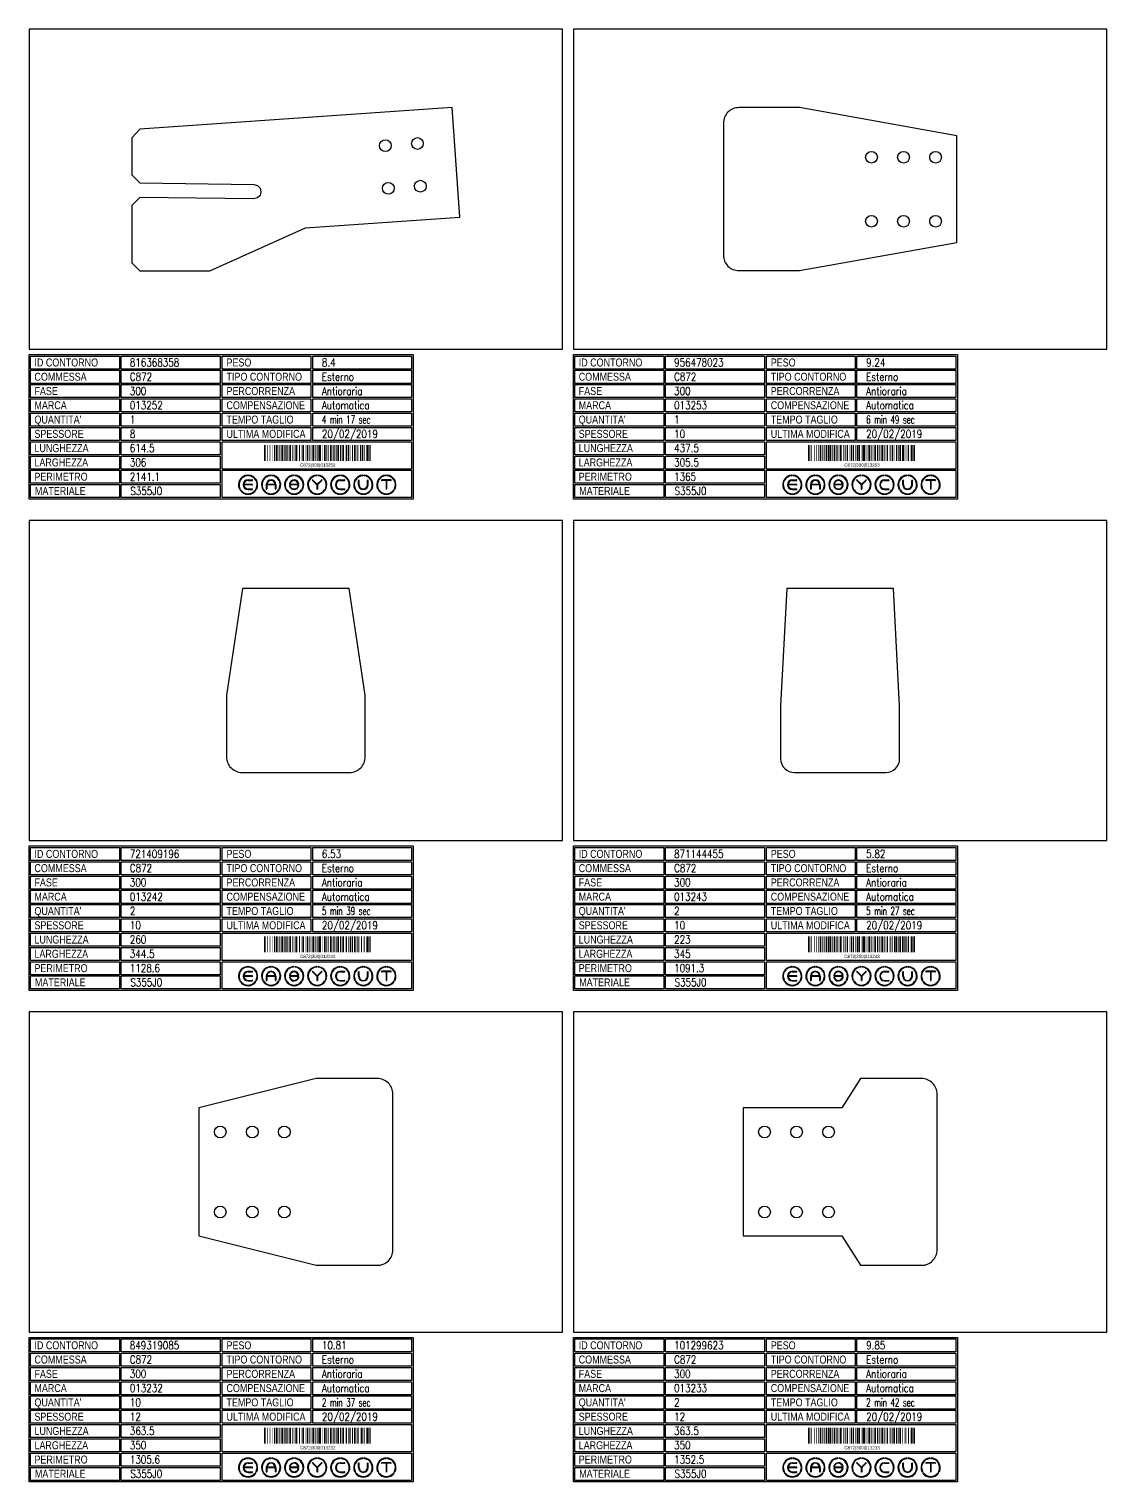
# Model space of a CAD drawing. Header units: millimetres. Extents: x 10000 to 55964, y 10000 to 31380.
# Drawn here: x 15100 to 17120, y 28657 to 31380 of the extents above; entities that cross this region are included whole.
import ezdxf
from ezdxf.enums import TextEntityAlignment as Align

# ---------------------------------------------------------------- set-up
doc = ezdxf.new("R2010")
doc.units = ezdxf.units.MM
doc.styles.add('EasyCutStyle', font='romans.shx', dxfattribs={"width": 0.8})
doc.styles.add('EasyCutStyle1', font='arial.ttf', dxfattribs={"width": 0.8})
doc.styles.get("Standard").update_dxf_attribs({"font": 'arial.ttf'})

# ---------------------------------------------------------------- blocks, each defined once
blk = doc.blocks.new('BlockShape01')
at = {"color": 253}
blk.add_lwpolyline([(0, 0), (720, 0), (720, -271), (0, -271)], close=True, dxfattribs=at)
at = {"color": 2}
for points in [[(3, -2.9), (169.3, -2.9), (169.3, -27.3), (3, -27.3)], [(3, -2.9), (169.3, -2.9), (169.3, -27.3), (3, -27.3)], [(361.9, -2.9), (528.3, -2.9), (528.3, -27.3), (361.9, -27.3)], [(3, -29.6), (169.3, -29.6), (169.3, -54), (3, -54)], [(361.9, -29.6), (528.3, -29.6), (528.3, -54), (361.9, -54)], [(3, -56.4), (169.3, -56.4), (169.3, -80.8), (3, -80.8)], [(361.9, -56.4), (528.3, -56.4), (528.3, -80.8), (361.9, -80.8)], [(3, -83.1), (169.3, -83.1), (169.3, -107.6), (3, -107.6)], [(361.9, -83.1), (528.3, -83.1), (528.3, -107.6), (361.9, -107.6)], [(3, -109.9), (169.3, -109.9), (169.3, -134.3), (3, -134.3)], [(361.9, -109.9), (528.3, -109.9), (528.3, -134.3), (361.9, -134.3)], [(3, -136.7), (169.3, -136.7), (169.3, -161.1), (3, -161.1)], [(361.9, -136.7), (528.3, -136.7), (528.3, -161.1), (361.9, -161.1)], [(3, -163.4), (169.3, -163.4), (169.3, -187.9), (3, -187.9)], [(3, -190.2), (169.3, -190.2), (169.3, -214.6), (3, -214.6)], [(3, -217), (169.3, -217), (169.3, -241.4), (3, -241.4)], [(3, -243.7), (169.3, -243.7), (169.3, -268.1), (3, -268.1)]]:
    blk.add_lwpolyline(points, close=True, dxfattribs=at)
at = {"color": 1}
for points in [[(172.7, -2.9), (358.1, -2.9), (358.1, -27.3), (172.7, -27.3)], [(531.6, -2.9), (717, -2.9), (717, -27.3), (531.6, -27.3)], [(172.7, -29.6), (358.1, -29.6), (358.1, -54), (172.7, -54)], [(531.6, -29.6), (717, -29.6), (717, -54), (531.6, -54)], [(172.7, -56.4), (358.1, -56.4), (358.1, -80.8), (172.7, -80.8)], [(531.6, -56.4), (717, -56.4), (717, -80.8), (531.6, -80.8)], [(172.7, -83.1), (358.1, -83.1), (358.1, -107.6), (172.7, -107.6)], [(531.6, -83.1), (717, -83.1), (717, -107.6), (531.6, -107.6)], [(172.7, -109.9), (358.1, -109.9), (358.1, -134.3), (172.7, -134.3)], [(531.6, -109.9), (717, -109.9), (717, -134.3), (531.6, -134.3)], [(172.7, -136.7), (358.1, -136.7), (358.1, -161.1), (172.7, -161.1)], [(531.6, -136.7), (717, -136.7), (717, -161.1), (531.6, -161.1)], [(172.7, -163.4), (358.1, -163.4), (358.1, -187.9), (172.7, -187.9)], [(172.7, -190.2), (358.1, -190.2), (358.1, -214.6), (172.7, -214.6)], [(361.9, -163.4), (717, -163.4), (717, -214.6), (361.9, -214.6)], [(172.7, -217), (358.1, -217), (358.1, -241.4), (172.7, -241.4)], [(361.9, -217), (717, -217), (717, -268.1), (361.9, -268.1)], [(172.7, -243.7), (358.1, -243.7), (358.1, -268.1), (172.7, -268.1)]]:
    blk.add_lwpolyline(points, close=True, dxfattribs=at)
at = {"color": 161, "style": 'EasyCutStyle1', "width": 0.8}
for s, p in [('ID CONTORNO', (10.1, -22.4)), ('PESO', (370, -22.4)), ('COMMESSA', (10.1, -49.1)), ('TIPO CONTORNO', (370, -49.1)), ('FASE', (10.1, -75.9)), ('PERCORRENZA', (370, -75.9)), ('MARCA', (10.1, -102.6)), ('COMPENSAZIONE', (370, -102.6)), ("QUANTITA'", (10.1, -129.4)), ('TEMPO TAGLIO', (370, -129.4)), ('SPESSORE', (10.1, -156.2)), ('ULTIMA MODIFICA', (370, -156.2)), ('LUNGHEZZA', (10.1, -182.9)), ('LARGHEZZA', (10.1, -209.7)), ('PERIMETRO', (10.1, -236.5)), ('MATERIALE', (11, -263.2))]:
    blk.add_text(s, height=15, dxfattribs=at).set_placement(p)
at = {"style": 'EasyCutStyle'}
for tag, p, width in [('IDSHAPE', (188.9, -22.4), 0.8), ('WEIGTHSHAPE', (548.8, -22.4), 0.8), ('ORDERSHAPE', (188.9, -49.1), 0.8), ('TYPESHAPE', (548.8, -49.1), 0.8), ('PHASESHAPE', (188.9, -75.9), 0.8), ('JOUSHAPE', (548.8, -75.9), 0.8), ('MKSHAPE', (188.9, -102.6), 0.8), ('COMPSHAPE', (548.8, -102.6), 0.8), ('QTASHAPE', (188.9, -129.4), 0.8), ('TIMECUTSHAPE', (548.8, -129.4), 0.65), ('TKSHAPE', (188.9, -156.2), 0.8), ('LASTMODIFYSHAPE', (548.8, -156.2), 0.8), ('LENGTHSHAPE', (188.9, -182.9), 0.8), ('HEIGHTSHAPE', (188.9, -209.7), 0.8), ('PERIMETERSHAPE', (188.9, -236.5), 0.8), ('MATSHAPE', (189.8, -263.2), 0.8)]:
    blk.add_attdef(tag, p, '', height=15, dxfattribs=dict(at, width=width))
blk = doc.blocks.new('Logo')
for color, points in [(140, [(-144.9, -7.2, -1), (-145.9, -7.6, -0.520567), (-131.2, 17.9, -1), (-131.1, 16.9, 0.520567)]), (256, [(-121.7, 0.5), (-137.5, 0.5, -0.394366), (-129.6, 7.9), (-121.7, 7.9, 1), (-121.7, 9), (-129.6, 9, 1), (-129.6, -9), (-121.7, -9, 1), (-121.7, -7.9), (-129.6, -7.9, -0.394366), (-137.5, -0.5), (-121.7, -0.5, 1)]), (140, [(-114.3, -7.2, 1), (-113.3, -7.6, 0.520567), (-128, 17.9, 0.916853), (-128.2, 16.9, 0.043377), (-128.1, 16.9, -0.520567)]), (140, [(-101.7, -7.2, -1), (-102.7, -7.6, -0.520567), (-88, 17.9, -1), (-87.9, 16.9, 0.520567)]), (140, [(-71.1, -7.2, 1), (-70.1, -7.6, 0.520567), (-84.8, 17.9, 1), (-84.9, 16.9, -0.520567)]), (140, [(-58.5, -7.2, -1), (-59.5, -7.6, -0.520567), (-44.8, 17.9, -1), (-44.7, 16.9, 0.520567)]), (256, [(-36.6, -0.5, -0.486114), (-35.5, -1.9, -0.776377), (-50.9, -2, 1), (-51.9, -2.3, 0.776377), (-34.5, -2.1, 0.486114), (-36.6, 0.5), (-49.8, 0.5, -0.486114), (-50.9, 1.9, -0.776377), (-35.5, 2, 1), (-34.5, 2.3, 0.776377), (-51.9, 2.1, 0.486114), (-49.8, -0.5)]), (140, [(-27.9, -7.2, 1), (-26.9, -7.6, 0.520567), (-41.6, 17.9, 1), (-41.7, 16.9, -0.520567)]), (140, [(-15.3, -7.2, -1), (-16.3, -7.6, -0.520567), (-1.6, 17.9, -1), (-1.5, 16.9, 0.520567)]), (256, [(0, 0.8), (-8.1, 8.8, 1), (-8.8, 8.1), (-0.5, -0.2), (-0.5, -7.9, 1), (0.5, -7.9), (0.5, -0.2), (8.8, 8.1, 1), (8.1, 8.8)]), (140, [(15.3, -7.2, 1), (16.3, -7.6, 0.520567), (1.6, 17.9, 1), (1.5, 16.9, -0.520567)]), (140, [(27.9, -7.2, -1), (26.9, -7.6, -0.520567), (41.6, 17.9, -1), (41.7, 16.9, 0.520567)]), (256, [(43.2, -9), (51.1, -9, 1), (51.1, -7.9), (43.2, -7.9, -1), (43.2, 7.9), (51.1, 7.9, 1), (51.1, 9), (43.2, 9, 1)]), (140, [(58.5, -7.2, 1), (59.5, -7.6, 0.520567), (44.8, 17.9, 1), (44.7, 16.9, -0.520567)]), (140, [(71.1, -7.2, -1), (70.1, -7.6, -0.520567), (84.8, 17.9, -1), (84.9, 16.9, 0.520567)]), (256, [(78.5, 0), (78.5, 7.9, 1), (77.4, 7.9), (77.4, 0, 1), (95.4, 0), (95.4, 7.9, 1), (94.3, 7.9), (94.3, 0, -1)]), (140, [(101.7, -7.2, 1), (102.7, -7.6, 0.520567), (88, 17.9, 1), (87.9, 16.9, -0.520567)]), (140, [(114.3, -7.2, -1), (113.3, -7.6, -0.520567), (128, 17.9, -1), (128.1, 16.9, 0.520567)]), (256, [(121.1, 9, 1), (121.1, 7.9), (129.1, 7.9), (129.1, -7.9, 1), (130.1, -7.9), (130.1, 7.9), (138.1, 7.9, 1), (138.1, 9)]), (140, [(144.9, -7.2, 1), (145.9, -7.6, 0.520567), (131.2, 17.9, 1), (131.1, 16.9, -0.520567)]), (140, [(-114.9, -10.3, 1), (-115.7, -9.7, -0.520567), (-143.5, -9.7, 1), (-144.3, -10.3, 0.520567)]), (140, [(-71.7, -10.3, 1), (-72.5, -9.7, -0.520567), (-100.3, -9.7, 1), (-101.1, -10.3, 0.520567)]), (140, [(-28.5, -10.3, 1), (-29.3, -9.7, -0.520567), (-57.1, -9.7, 1), (-57.9, -10.3, 0.520567)]), (140, [(14.7, -10.3, 1), (13.9, -9.7, -0.520567), (-13.9, -9.7, 1), (-14.7, -10.3, 0.520567)]), (140, [(57.9, -10.3, 1), (57.1, -9.7, -0.520567), (29.3, -9.7, 1), (28.5, -10.3, 0.520567)]), (140, [(101.1, -10.3, 1), (100.3, -9.7, -0.520567), (72.5, -9.7, 1), (71.7, -10.3, 0.520567)]), (140, [(144.3, -10.3, 1), (143.5, -9.7, -0.520567), (115.7, -9.7, 1), (114.9, -10.3, 0.520567)])]:
    blk.add_hatch(color=color).paths.add_polyline_path(points)
h = blk.add_hatch(color=256)
h.paths.add_polyline_path([(-78.5, -0.5), (-78.5, -7.9, 1), (-77.4, -7.9), (-77.4, 0, 1), (-95.4, 0), (-95.4, -7.9, 1), (-94.3, -7.9), (-94.3, -0.5)])
h.paths.add_polyline_path([(-94.3, 0.5, -0.933992), (-78.5, 0.5)], flags=16)
for p, q in [((-121.7, 0.5), (-137.5, 0.5)), ((-129.6, 9), (-121.7, 9)), ((-129.6, 7.9), (-121.7, 7.9)), ((-95.4, 0), (-95.4, -7.9)), ((-78.5, 0.5), (-94.3, 0.5)), ((-77.4, 0), (-77.4, -7.9)), ((-36.6, 0.5), (-49.8, 0.5)), ((-0.5, -0.2), (-8.8, 8.1)), ((0, 0.8), (-8.1, 8.8)), ((0, 0.8), (8.1, 8.8)), ((0.5, -0.2), (8.8, 8.1)), ((43.2, 9), (51.1, 9)), ((43.2, 7.9), (51.1, 7.9)), ((77.4, 0), (77.4, 7.9)), ((78.5, 0), (78.5, 7.9)), ((94.3, 0), (94.3, 7.9)), ((95.4, 0), (95.4, 7.9)), ((138.1, 9), (121.1, 9)), ((129.1, 7.9), (121.1, 7.9)), ((129.1, 7.9), (129.1, -7.9)), ((130.1, 7.9), (130.1, -7.9)), ((138.1, 7.9), (130.1, 7.9)), ((-121.7, -0.5), (-137.5, -0.5)), ((-129.6, -7.9), (-121.7, -7.9)), ((-129.6, -9), (-121.7, -9)), ((-94.3, -0.5), (-94.3, -7.9)), ((-78.5, -0.5), (-94.3, -0.5)), ((-78.5, -0.5), (-78.5, -7.9)), ((-36.6, -0.5), (-49.8, -0.5)), ((-0.5, -0.2), (-0.5, -7.9)), ((0.5, -0.2), (0.5, -7.9)), ((43.2, -7.9), (51.1, -7.9)), ((43.2, -9), (51.1, -9))]:
    blk.add_line(p, q)
at = {"color": 140}
for centre, radius, start, end in [((-129.6, 0), 18, 95, 205), ((-129.6, 0), 16.9, 95, 205), ((-131.1, 17.4), 0.54, 275, 95), ((-128.1, 17.4), 0.54, 85, 265), ((-129.6, 0), 16.9, 335, 85), ((-129.6, 0), 18, 335, 85), ((-86.4, 0), 18, 95, 205), ((-86.4, 0), 16.9, 95, 205), ((-87.9, 17.4), 0.54, 275, 95), ((-84.9, 17.4), 0.54, 85, 265), ((-86.4, 0), 16.9, 335, 85), ((-86.4, 0), 18, 335, 85), ((-43.2, 0), 18, 95, 205), ((-43.2, 0), 16.9, 95, 205), ((-44.7, 17.4), 0.54, 275, 95), ((-41.7, 17.4), 0.54, 85, 265), ((-43.2, 0), 16.9, 335, 85), ((-43.2, 0), 18, 335, 85), ((0, 0), 18, 95, 205), ((0, 0), 16.9, 95, 205), ((-1.5, 17.4), 0.54, 275, 95), ((1.5, 17.4), 0.54, 85, 265), ((0, 0), 16.9, 335, 85), ((0, 0), 18, 335, 85), ((43.2, 0), 18, 95, 205), ((43.2, 0), 16.9, 95, 205), ((41.7, 17.4), 0.54, 275, 95), ((44.7, 17.4), 0.54, 85, 265), ((43.2, 0), 16.9, 335, 85), ((43.2, 0), 18, 335, 85), ((86.4, 0), 18, 95, 205), ((86.4, 0), 16.9, 95, 205), ((84.9, 17.4), 0.54, 275, 95), ((87.9, 17.4), 0.54, 85, 265), ((86.4, 0), 16.9, 335, 85), ((86.4, 0), 18, 335, 85), ((129.6, 0), 18, 95, 205), ((129.6, 0), 16.9, 95, 205), ((128.1, 17.4), 0.54, 275, 95), ((131.1, 17.4), 0.54, 85, 265), ((129.6, 0), 16.9, 335, 85), ((129.6, 0), 18, 335, 85), ((-145.4, -7.4), 0.54, 205, 25), ((-143.9, -10), 0.54, 35, 215), ((-129.6, 0), 18, 215, 325), ((-129.6, 0), 16.9, 215, 325), ((-115.3, -10), 0.54, 325, 145), ((-113.8, -7.4), 0.54, 155, 335), ((-102.2, -7.4), 0.54, 205, 25), ((-100.7, -10), 0.54, 35, 215), ((-86.4, 0), 18, 215, 325), ((-86.4, 0), 16.9, 215, 325), ((-72.1, -10), 0.54, 325, 145), ((-70.6, -7.4), 0.54, 155, 335), ((-59, -7.4), 0.54, 205, 25), ((-57.5, -10), 0.54, 35, 215), ((-43.2, 0), 18, 215, 325), ((-43.2, 0), 16.9, 215, 325), ((-28.9, -10), 0.54, 325, 145), ((-27.4, -7.4), 0.54, 155, 335), ((-15.8, -7.4), 0.54, 205, 25), ((-14.3, -10), 0.54, 35, 215), ((0, 0), 18, 215, 325), ((0, 0), 16.9, 215, 325), ((14.3, -10), 0.54, 325, 145), ((15.8, -7.4), 0.54, 155, 335), ((27.4, -7.4), 0.54, 205, 25), ((28.9, -10), 0.54, 35, 215), ((43.2, 0), 18, 215, 325), ((43.2, 0), 16.9, 215, 325), ((57.5, -10), 0.54, 325, 145), ((59, -7.4), 0.54, 155, 335), ((70.6, -7.4), 0.54, 205, 25), ((72.1, -10), 0.54, 35, 215), ((86.4, 0), 18, 215, 325), ((86.4, 0), 16.9, 215, 325), ((100.7, -10), 0.54, 325, 145), ((102.2, -7.4), 0.54, 155, 335), ((113.8, -7.4), 0.54, 205, 25), ((115.3, -10), 0.54, 35, 215), ((129.6, 0), 18, 215, 325), ((129.6, 0), 16.9, 215, 325), ((143.9, -10), 0.54, 325, 145), ((145.4, -7.4), 0.54, 155, 335)]:
    blk.add_arc(centre, radius, start, end, dxfattribs=at)
for centre, radius, start, end in [((-129.6, 0), 9, 90, 270), ((-129.6, 0), 7.92, 90, 176.0904), ((-121.7, 8.5), 0.54, 270, 90), ((-121.7, 0), 0.54, 270, 90), ((-86.4, 0), 9, 0, 180), ((-86.4, 0), 7.92, 3.9096, 176.0904), ((-49.8, 1.6), 2.16, 166.2998, 270), ((-43.2, 0), 9, 15, 166.2998), ((-43.2, 0), 7.92, 15, 166.2998), ((-49.8, 1.6), 1.08, 166.2998, 270), ((-36.6, -1.6), 2.16, 346.2998, 90), ((-35, 2.2), 0.54, 195, 15), ((-8.5, 8.5), 0.54, 45, 225), ((8.5, 8.5), 0.54, 315, 135), ((43.2, 0), 9, 90, 270), ((43.2, 0), 7.92, 90, 270), ((51.1, 8.5), 0.54, 270, 90), ((77.9, 7.9), 0.54, 0, 180), ((86.4, 0), 9, 180, 0), ((86.4, 0), 7.92, 180, 0), ((94.9, 7.9), 0.54, 0, 180), ((121.1, 8.5), 0.54, 90, 270), ((138.1, 8.5), 0.54, 270, 90), ((-129.6, 0), 7.92, 183.9096, 270), ((-121.7, -8.5), 0.54, 270, 90), ((-94.9, -7.9), 0.54, 180, 0), ((-77.9, -7.9), 0.54, 180, 0), ((-51.4, -2.2), 0.54, 15, 195), ((-43.2, 0), 9, 195, 346.2998), ((-43.2, 0), 7.92, 195, 346.2998), ((-36.6, -1.6), 1.08, 346.2998, 90), ((0, -7.9), 0.54, 180, 0), ((51.1, -8.5), 0.54, 270, 90), ((129.6, -7.9), 0.54, 180, 0)]:
    blk.add_arc(centre, radius, start, end)
blk = doc.blocks.new('849319085_128', base_point=(221.75, -345))
at = {"linetype": 'Continuous'}
for points, const_width in [([(222.75, -345), (222.75, -315)], 2), ([(225.25, -345), (225.25, -315)], 1), ([(228.25, -345), (228.25, -315)], 1), ([(233.25, -345), (233.25, -315)], 1), ([(237.25, -345), (237.25, -315)], 1), ([(241.75, -345), (241.75, -315)], 2), ([(245.25, -345), (245.25, -315)], 3), ([(248.25, -345), (248.25, -315)], 1), ([(251.75, -345), (251.75, -315)], 2), ([(256.25, -345), (256.25, -315)], 3), ([(259.75, -345), (259.75, -315)], 2), ([(263.25, -345), (263.25, -315)], 3), ([(266.75, -345), (266.75, -315)], 2), ([(271.25, -345), (271.25, -315)], 3), ([(275.25, -345), (275.25, -315)], 1), ([(277.25, -345), (277.25, -315)], 1), ([(279.25, -345), (279.25, -315)], 1), ([(282.75, -345), (282.75, -315)], 4), ([(288.75, -345), (288.75, -315)], 2), ([(292.25, -345), (292.25, -315)], 1), ([(295.25, -345), (295.25, -315)], 3), ([(299.25, -345), (299.25, -315)], 1), ([(303.25, -345), (303.25, -315)], 3), ([(306.75, -345), (306.75, -315)], 2), ([(310.25, -345), (310.25, -315)], 1), ([(314.25, -345), (314.25, -315)], 3), ([(317.75, -345), (317.75, -315)], 2), ([(321.25, -345), (321.25, -315)], 1), ([(323.25, -345), (323.25, -315)], 1), ([(326.75, -345), (326.75, -315)], 4), ([(332.25, -345), (332.25, -315)], 1), ([(336.25, -345), (336.25, -315)], 3), ([(339.75, -345), (339.75, -315)], 2), ([(343.25, -345), (343.25, -315)], 1), ([(347.25, -345), (347.25, -315)], 3), ([(351.75, -345), (351.75, -315)], 2), ([(354.75, -345), (354.75, -315)], 2), ([(358.25, -345), (358.25, -315)], 1), ([(361.25, -345), (361.25, -315)], 3), ([(365.75, -345), (365.75, -315)], 2), ([(370.25, -345), (370.25, -315)], 3), ([(374.25, -345), (374.25, -315)], 1), ([(376.75, -345), (376.75, -315)], 2), ([(380.25, -345), (380.25, -315)], 1), ([(383.25, -345), (383.25, -315)], 3), ([(387.75, -345), (387.75, -315)], 2), ([(392.25, -345), (392.25, -315)], 3), ([(396.25, -345), (396.25, -315)], 1), ([(398.75, -345), (398.75, -315)], 2), ([(402.25, -345), (402.25, -315)], 1), ([(405.25, -345), (405.25, -315)], 3), ([(409.75, -345), (409.75, -315)], 2), ([(415.25, -345), (415.25, -315)], 3), ([(418.25, -345), (418.25, -315)], 1), ([(420.75, -345), (420.75, -315)], 2)]:
    blk.add_lwpolyline(points, dxfattribs=dict(at, const_width=const_width))
blk.add_text('C872|300|013232', height=6).set_placement((322.75, -355.5), align=Align.CENTER)
blk = doc.blocks.new('101299623_128', base_point=(221.75, -345))
at = {"linetype": 'Continuous'}
for points, const_width in [([(222.75, -345), (222.75, -315)], 2), ([(225.25, -345), (225.25, -315)], 1), ([(228.25, -345), (228.25, -315)], 1), ([(233.25, -345), (233.25, -315)], 1), ([(237.25, -345), (237.25, -315)], 1), ([(241.75, -345), (241.75, -315)], 2), ([(245.25, -345), (245.25, -315)], 3), ([(248.25, -345), (248.25, -315)], 1), ([(251.75, -345), (251.75, -315)], 2), ([(256.25, -345), (256.25, -315)], 3), ([(259.75, -345), (259.75, -315)], 2), ([(263.25, -345), (263.25, -315)], 3), ([(266.75, -345), (266.75, -315)], 2), ([(271.25, -345), (271.25, -315)], 3), ([(275.25, -345), (275.25, -315)], 1), ([(277.25, -345), (277.25, -315)], 1), ([(279.25, -345), (279.25, -315)], 1), ([(282.75, -345), (282.75, -315)], 4), ([(288.75, -345), (288.75, -315)], 2), ([(292.25, -345), (292.25, -315)], 1), ([(295.25, -345), (295.25, -315)], 3), ([(299.25, -345), (299.25, -315)], 1), ([(303.25, -345), (303.25, -315)], 3), ([(306.75, -345), (306.75, -315)], 2), ([(310.25, -345), (310.25, -315)], 1), ([(314.25, -345), (314.25, -315)], 3), ([(317.75, -345), (317.75, -315)], 2), ([(321.25, -345), (321.25, -315)], 1), ([(323.25, -345), (323.25, -315)], 1), ([(326.75, -345), (326.75, -315)], 4), ([(332.25, -345), (332.25, -315)], 1), ([(336.25, -345), (336.25, -315)], 3), ([(339.75, -345), (339.75, -315)], 2), ([(343.25, -345), (343.25, -315)], 1), ([(347.25, -345), (347.25, -315)], 3), ([(351.75, -345), (351.75, -315)], 2), ([(354.75, -345), (354.75, -315)], 2), ([(358.25, -345), (358.25, -315)], 1), ([(361.25, -345), (361.25, -315)], 3), ([(365.75, -345), (365.75, -315)], 2), ([(370.25, -345), (370.25, -315)], 3), ([(374.25, -345), (374.25, -315)], 1), ([(376.75, -345), (376.75, -315)], 2), ([(380.25, -345), (380.25, -315)], 1), ([(383.25, -345), (383.25, -315)], 3), ([(387.75, -345), (387.75, -315)], 2), ([(391.25, -345), (391.25, -315)], 1), ([(394.25, -345), (394.25, -315)], 3), ([(398.25, -345), (398.25, -315)], 1), ([(402.25, -345), (402.25, -315)], 1), ([(404.75, -345), (404.75, -315)], 2), ([(409.75, -345), (409.75, -315)], 2), ([(415.25, -345), (415.25, -315)], 3), ([(418.25, -345), (418.25, -315)], 1), ([(420.75, -345), (420.75, -315)], 2)]:
    blk.add_lwpolyline(points, dxfattribs=dict(at, const_width=const_width))
blk.add_text('C872|300|013233', height=6).set_placement((322.75, -355.5), align=Align.CENTER)
blk = doc.blocks.new('721409196_128', base_point=(170, -347.75))
at = {"linetype": 'Continuous'}
for points, const_width in [([(171, -347.75), (171, -317.75)], 2), ([(173.5, -347.75), (173.5, -317.75)], 1), ([(176.5, -347.75), (176.5, -317.75)], 1), ([(181.5, -347.75), (181.5, -317.75)], 1), ([(185.5, -347.75), (185.5, -317.75)], 1), ([(190, -347.75), (190, -317.75)], 2), ([(193.5, -347.75), (193.5, -317.75)], 3), ([(196.5, -347.75), (196.5, -317.75)], 1), ([(200, -347.75), (200, -317.75)], 2), ([(204.5, -347.75), (204.5, -317.75)], 3), ([(208, -347.75), (208, -317.75)], 2), ([(211.5, -347.75), (211.5, -317.75)], 3), ([(215, -347.75), (215, -317.75)], 2), ([(219.5, -347.75), (219.5, -317.75)], 3), ([(223.5, -347.75), (223.5, -317.75)], 1), ([(225.5, -347.75), (225.5, -317.75)], 1), ([(227.5, -347.75), (227.5, -317.75)], 1), ([(231, -347.75), (231, -317.75)], 4), ([(237, -347.75), (237, -317.75)], 2), ([(240.5, -347.75), (240.5, -317.75)], 1), ([(243.5, -347.75), (243.5, -317.75)], 3), ([(247.5, -347.75), (247.5, -317.75)], 1), ([(251.5, -347.75), (251.5, -317.75)], 3), ([(255, -347.75), (255, -317.75)], 2), ([(258.5, -347.75), (258.5, -317.75)], 1), ([(262.5, -347.75), (262.5, -317.75)], 3), ([(266, -347.75), (266, -317.75)], 2), ([(269.5, -347.75), (269.5, -317.75)], 1), ([(271.5, -347.75), (271.5, -317.75)], 1), ([(275, -347.75), (275, -317.75)], 4), ([(280.5, -347.75), (280.5, -317.75)], 1), ([(284.5, -347.75), (284.5, -317.75)], 3), ([(288, -347.75), (288, -317.75)], 2), ([(291.5, -347.75), (291.5, -317.75)], 1), ([(295.5, -347.75), (295.5, -317.75)], 3), ([(300, -347.75), (300, -317.75)], 2), ([(303, -347.75), (303, -317.75)], 2), ([(306.5, -347.75), (306.5, -317.75)], 1), ([(309.5, -347.75), (309.5, -317.75)], 3), ([(314, -347.75), (314, -317.75)], 2), ([(318.5, -347.75), (318.5, -317.75)], 3), ([(322.5, -347.75), (322.5, -317.75)], 1), ([(325, -347.75), (325, -317.75)], 2), ([(328.5, -347.75), (328.5, -317.75)], 1), ([(332.5, -347.75), (332.5, -317.75)], 3), ([(336, -347.75), (336, -317.75)], 2), ([(340.5, -347.75), (340.5, -317.75)], 3), ([(344.5, -347.75), (344.5, -317.75)], 1), ([(346.5, -347.75), (346.5, -317.75)], 1), ([(348.5, -347.75), (348.5, -317.75)], 1), ([(353, -347.75), (353, -317.75)], 2), ([(358, -347.75), (358, -317.75)], 2), ([(363.5, -347.75), (363.5, -317.75)], 3), ([(366.5, -347.75), (366.5, -317.75)], 1), ([(369, -347.75), (369, -317.75)], 2)]:
    blk.add_lwpolyline(points, dxfattribs=dict(at, const_width=const_width))
blk.add_text('C872|300|013242', height=6).set_placement((271, -358.25), align=Align.CENTER)
blk = doc.blocks.new('871144455_128', base_point=(151.5, -347.5))
at = {"linetype": 'Continuous'}
for points, const_width in [([(152.5, -347.5), (152.5, -317.5)], 2), ([(155, -347.5), (155, -317.5)], 1), ([(158, -347.5), (158, -317.5)], 1), ([(163, -347.5), (163, -317.5)], 1), ([(167, -347.5), (167, -317.5)], 1), ([(171.5, -347.5), (171.5, -317.5)], 2), ([(175, -347.5), (175, -317.5)], 3), ([(178, -347.5), (178, -317.5)], 1), ([(181.5, -347.5), (181.5, -317.5)], 2), ([(186, -347.5), (186, -317.5)], 3), ([(189.5, -347.5), (189.5, -317.5)], 2), ([(193, -347.5), (193, -317.5)], 3), ([(196.5, -347.5), (196.5, -317.5)], 2), ([(201, -347.5), (201, -317.5)], 3), ([(205, -347.5), (205, -317.5)], 1), ([(207, -347.5), (207, -317.5)], 1), ([(209, -347.5), (209, -317.5)], 1), ([(212.5, -347.5), (212.5, -317.5)], 4), ([(218.5, -347.5), (218.5, -317.5)], 2), ([(222, -347.5), (222, -317.5)], 1), ([(225, -347.5), (225, -317.5)], 3), ([(229, -347.5), (229, -317.5)], 1), ([(233, -347.5), (233, -317.5)], 3), ([(236.5, -347.5), (236.5, -317.5)], 2), ([(240, -347.5), (240, -317.5)], 1), ([(244, -347.5), (244, -317.5)], 3), ([(247.5, -347.5), (247.5, -317.5)], 2), ([(251, -347.5), (251, -317.5)], 1), ([(253, -347.5), (253, -317.5)], 1), ([(256.5, -347.5), (256.5, -317.5)], 4), ([(262, -347.5), (262, -317.5)], 1), ([(266, -347.5), (266, -317.5)], 3), ([(269.5, -347.5), (269.5, -317.5)], 2), ([(273, -347.5), (273, -317.5)], 1), ([(277, -347.5), (277, -317.5)], 3), ([(281.5, -347.5), (281.5, -317.5)], 2), ([(284.5, -347.5), (284.5, -317.5)], 2), ([(288, -347.5), (288, -317.5)], 1), ([(291, -347.5), (291, -317.5)], 3), ([(295.5, -347.5), (295.5, -317.5)], 2), ([(300, -347.5), (300, -317.5)], 3), ([(304, -347.5), (304, -317.5)], 1), ([(306.5, -347.5), (306.5, -317.5)], 2), ([(310, -347.5), (310, -317.5)], 1), ([(314, -347.5), (314, -317.5)], 3), ([(317.5, -347.5), (317.5, -317.5)], 2), ([(321, -347.5), (321, -317.5)], 1), ([(324, -347.5), (324, -317.5)], 3), ([(329, -347.5), (329, -317.5)], 3), ([(333, -347.5), (333, -317.5)], 3), ([(336.5, -347.5), (336.5, -317.5)], 2), ([(339.5, -347.5), (339.5, -317.5)], 2), ([(345, -347.5), (345, -317.5)], 3), ([(348, -347.5), (348, -317.5)], 1), ([(350.5, -347.5), (350.5, -317.5)], 2)]:
    blk.add_lwpolyline(points, dxfattribs=dict(at, const_width=const_width))
blk.add_text('C872|300|013243', height=6).set_placement((252.5, -358), align=Align.CENTER)
blk = doc.blocks.new('816368358_128', base_point=(347.25, -367))
at = {"linetype": 'Continuous'}
for points, const_width in [([(348.25, -367), (348.25, -337)], 2), ([(350.75, -367), (350.75, -337)], 1), ([(353.75, -367), (353.75, -337)], 1), ([(358.75, -367), (358.75, -337)], 1), ([(362.75, -367), (362.75, -337)], 1), ([(367.25, -367), (367.25, -337)], 2), ([(370.75, -367), (370.75, -337)], 3), ([(373.75, -367), (373.75, -337)], 1), ([(377.25, -367), (377.25, -337)], 2), ([(381.75, -367), (381.75, -337)], 3), ([(385.25, -367), (385.25, -337)], 2), ([(388.75, -367), (388.75, -337)], 3), ([(392.25, -367), (392.25, -337)], 2), ([(396.75, -367), (396.75, -337)], 3), ([(400.75, -367), (400.75, -337)], 1), ([(402.75, -367), (402.75, -337)], 1), ([(404.75, -367), (404.75, -337)], 1), ([(408.25, -367), (408.25, -337)], 4), ([(414.25, -367), (414.25, -337)], 2), ([(417.75, -367), (417.75, -337)], 1), ([(420.75, -367), (420.75, -337)], 3), ([(424.75, -367), (424.75, -337)], 1), ([(428.75, -367), (428.75, -337)], 3), ([(432.25, -367), (432.25, -337)], 2), ([(435.75, -367), (435.75, -337)], 1), ([(439.75, -367), (439.75, -337)], 3), ([(443.25, -367), (443.25, -337)], 2), ([(446.75, -367), (446.75, -337)], 1), ([(448.75, -367), (448.75, -337)], 1), ([(452.25, -367), (452.25, -337)], 4), ([(457.75, -367), (457.75, -337)], 1), ([(461.75, -367), (461.75, -337)], 3), ([(465.25, -367), (465.25, -337)], 2), ([(468.75, -367), (468.75, -337)], 1), ([(472.75, -367), (472.75, -337)], 3), ([(477.25, -367), (477.25, -337)], 2), ([(480.25, -367), (480.25, -337)], 2), ([(483.75, -367), (483.75, -337)], 1), ([(486.75, -367), (486.75, -337)], 3), ([(491.25, -367), (491.25, -337)], 2), ([(495.75, -367), (495.75, -337)], 3), ([(499.75, -367), (499.75, -337)], 1), ([(502.25, -367), (502.25, -337)], 2), ([(505.75, -367), (505.75, -337)], 3), ([(509.75, -367), (509.75, -337)], 1), ([(513.25, -367), (513.25, -337)], 2), ([(517.75, -367), (517.75, -337)], 3), ([(521.75, -367), (521.75, -337)], 1), ([(523.75, -367), (523.75, -337)], 1), ([(528.75, -367), (528.75, -337)], 3), ([(532.25, -367), (532.25, -337)], 2), ([(535.25, -367), (535.25, -337)], 2), ([(540.75, -367), (540.75, -337)], 3), ([(543.75, -367), (543.75, -337)], 1), ([(546.25, -367), (546.25, -337)], 2)]:
    blk.add_lwpolyline(points, dxfattribs=dict(at, const_width=const_width))
blk.add_text('C872|300|013252', height=6).set_placement((448.25, -377.5), align=Align.CENTER)
blk = doc.blocks.new('956478023_128', base_point=(258.75, -367.25))
at = {"linetype": 'Continuous'}
for points, const_width in [([(259.75, -367.25), (259.75, -337.25)], 2), ([(262.25, -367.25), (262.25, -337.25)], 1), ([(265.25, -367.25), (265.25, -337.25)], 1), ([(270.25, -367.25), (270.25, -337.25)], 1), ([(274.25, -367.25), (274.25, -337.25)], 1), ([(278.75, -367.25), (278.75, -337.25)], 2), ([(282.25, -367.25), (282.25, -337.25)], 3), ([(285.25, -367.25), (285.25, -337.25)], 1), ([(288.75, -367.25), (288.75, -337.25)], 2), ([(293.25, -367.25), (293.25, -337.25)], 3), ([(296.75, -367.25), (296.75, -337.25)], 2), ([(300.25, -367.25), (300.25, -337.25)], 3), ([(303.75, -367.25), (303.75, -337.25)], 2), ([(308.25, -367.25), (308.25, -337.25)], 3), ([(312.25, -367.25), (312.25, -337.25)], 1), ([(314.25, -367.25), (314.25, -337.25)], 1), ([(316.25, -367.25), (316.25, -337.25)], 1), ([(319.75, -367.25), (319.75, -337.25)], 4), ([(325.75, -367.25), (325.75, -337.25)], 2), ([(329.25, -367.25), (329.25, -337.25)], 1), ([(332.25, -367.25), (332.25, -337.25)], 3), ([(336.25, -367.25), (336.25, -337.25)], 1), ([(340.25, -367.25), (340.25, -337.25)], 3), ([(343.75, -367.25), (343.75, -337.25)], 2), ([(347.25, -367.25), (347.25, -337.25)], 1), ([(351.25, -367.25), (351.25, -337.25)], 3), ([(354.75, -367.25), (354.75, -337.25)], 2), ([(358.25, -367.25), (358.25, -337.25)], 1), ([(360.25, -367.25), (360.25, -337.25)], 1), ([(363.75, -367.25), (363.75, -337.25)], 4), ([(369.25, -367.25), (369.25, -337.25)], 1), ([(373.25, -367.25), (373.25, -337.25)], 3), ([(376.75, -367.25), (376.75, -337.25)], 2), ([(380.25, -367.25), (380.25, -337.25)], 1), ([(384.25, -367.25), (384.25, -337.25)], 3), ([(388.75, -367.25), (388.75, -337.25)], 2), ([(391.75, -367.25), (391.75, -337.25)], 2), ([(395.25, -367.25), (395.25, -337.25)], 1), ([(398.25, -367.25), (398.25, -337.25)], 3), ([(402.75, -367.25), (402.75, -337.25)], 2), ([(407.25, -367.25), (407.25, -337.25)], 3), ([(411.25, -367.25), (411.25, -337.25)], 1), ([(413.75, -367.25), (413.75, -337.25)], 2), ([(417.25, -367.25), (417.25, -337.25)], 3), ([(421.25, -367.25), (421.25, -337.25)], 1), ([(424.75, -367.25), (424.75, -337.25)], 2), ([(428.25, -367.25), (428.25, -337.25)], 1), ([(431.25, -367.25), (431.25, -337.25)], 3), ([(436.75, -367.25), (436.75, -337.25)], 4), ([(442.25, -367.25), (442.25, -337.25)], 1), ([(444.25, -367.25), (444.25, -337.25)], 1), ([(446.75, -367.25), (446.75, -337.25)], 2), ([(452.25, -367.25), (452.25, -337.25)], 3), ([(455.25, -367.25), (455.25, -337.25)], 1), ([(457.75, -367.25), (457.75, -337.25)], 2)]:
    blk.add_lwpolyline(points, dxfattribs=dict(at, const_width=const_width))
blk.add_text('C872|300|013253', height=6).set_placement((359.75, -377.75), align=Align.CENTER)

msp = doc.modelspace()

# ---------------------------------------------------------------- linework, layer by layer
for p, q in [((16100, 31380), (15100, 31380)), ((15100, 31380), (15100, 30780)), ((16100, 30780), (16100, 31380)), ((17120, 31380), (16120, 31380)), ((16120, 31380), (16120, 30780)), ((17120, 30780), (17120, 31380)), ((15100, 30780), (16100, 30780)), ((16120, 30780), (17120, 30780)), ((16100, 30459), (15100, 30459)), ((15100, 30459), (15100, 29859)), ((16100, 29859), (16100, 30459)), ((17120, 30459), (16120, 30459)), ((16120, 30459), (16120, 29859)), ((17120, 29859), (17120, 30459)), ((15100, 29859), (16100, 29859)), ((16120, 29859), (17120, 29859)), ((16100, 29538), (15100, 29538)), ((15100, 29538), (15100, 28938)), ((16100, 28938), (16100, 29538)), ((17120, 29538), (16120, 29538)), ((16120, 29538), (16120, 28938)), ((17120, 28938), (17120, 29538)), ((15100, 28938), (16100, 28938)), ((16120, 28938), (17120, 28938))]:
    msp.add_line(p, q)
at = {"color": 2}
msp.add_lwpolyline([(15307.8, 30927), (15438.8, 30927), (15617.8, 31007.5), (15907.3, 31027.5), (15892.8, 31233), (15307.8, 31192.5), (15292.8, 31176), (15292.8, 31106.5), (15307.8, 31091.5), (15521.3, 31088.5), (15527.8, 31087), (15532.8, 31082), (15534.3, 31075), (15532.8, 31068), (15527.8, 31063.5), (15520.8, 31061.5), (15307.8, 31064), (15292.8, 31049.5), (15292.8, 30942)], close=True, dxfattribs=at)
for points in [[(16543.8, 30927.3), (16838.8, 30979.8), (16838.8, 31179.8), (16543.8, 31232.8), (16430.3, 31232.8, 0.414214), (16401.3, 31203.8), (16401.3, 30956.3, 0.414214), (16430.3, 30927.3)], [(15701, 29986.8, 0.414214), (15730, 30015.8), (15730, 30131.3), (15700, 30331.3), (15500, 30331.3), (15470, 30131.3), (15470, 30015.8, 0.414214), (15499, 29986.8)], [(16705.5, 29986.5, 0.414214), (16731.5, 30012.5), (16731.5, 30111.5), (16720, 30331.5), (16520, 30331.5), (16508.5, 30111.5), (16508.5, 30012.5, 0.414214), (16534.5, 29986.5)], [(15638.3, 29063), (15752.8, 29063, 0.414214), (15781.8, 29092), (15781.8, 29384, 0.414214), (15752.8, 29413), (15638.3, 29413), (15418.3, 29358), (15418.3, 29118)], [(16658.3, 29063), (16772.8, 29063, 0.414214), (16801.8, 29092), (16801.8, 29384, 0.414214), (16772.8, 29413), (16658.3, 29413), (16623.3, 29358), (16438.3, 29358), (16438.3, 29118), (16623.3, 29118)]]:
    msp.add_lwpolyline(points, format="xyb", close=True, dxfattribs=at)
at = {"color": 4}
for centre in [(15767.8, 31161.5), (15827.8, 31165.5), (16678.8, 31139.8), (16738.8, 31139.8), (16798.8, 31139.8), (15773.3, 31081.5), (15833.3, 31085.5), (16678.8, 31019.8), (16738.8, 31019.8), (16798.8, 31019.8), (15458.3, 29313), (15518.3, 29313), (15578.3, 29313), (16478.3, 29313), (16538.3, 29313), (16598.3, 29313), (15458.3, 29163), (15518.3, 29163), (15578.3, 29163), (16478.3, 29163), (16538.3, 29163), (16598.3, 29163)]:
    msp.add_circle(centre, 11, dxfattribs=at)

# ---------------------------------------------------------------- block references
for p, values in [((15100, 30770), {'IDSHAPE': '816368358', 'ORDERSHAPE': 'C872', 'PHASESHAPE': '300', 'MKSHAPE': '013252', 'TKSHAPE': '8', 'LENGTHSHAPE': '614.5', 'HEIGHTSHAPE': '306', 'MATSHAPE': 'S355J0', 'LASTMODIFYSHAPE': '20/02/2019', 'PERIMETERSHAPE': '2141.1', 'WEIGTHSHAPE': '8.4', 'TYPESHAPE': 'Esterno', 'JOUSHAPE': 'Antioraria', 'COMPSHAPE': 'Automatica', 'TIMECUTSHAPE': '4 min 17 sec', 'QTASHAPE': '1'}), ((16120, 30770), {'IDSHAPE': '956478023', 'ORDERSHAPE': 'C872', 'PHASESHAPE': '300', 'MKSHAPE': '013253', 'TKSHAPE': '10', 'LENGTHSHAPE': '437.5', 'HEIGHTSHAPE': '305.5', 'MATSHAPE': 'S355J0', 'LASTMODIFYSHAPE': '20/02/2019', 'PERIMETERSHAPE': '1365', 'WEIGTHSHAPE': '9.24', 'TYPESHAPE': 'Esterno', 'JOUSHAPE': 'Antioraria', 'COMPSHAPE': 'Automatica', 'TIMECUTSHAPE': '6 min 49 sec', 'QTASHAPE': '1'}), ((15100, 29849), {'IDSHAPE': '721409196', 'ORDERSHAPE': 'C872', 'PHASESHAPE': '300', 'MKSHAPE': '013242', 'TKSHAPE': '10', 'LENGTHSHAPE': '260', 'HEIGHTSHAPE': '344.5', 'MATSHAPE': 'S355J0', 'LASTMODIFYSHAPE': '20/02/2019', 'PERIMETERSHAPE': '1128.6', 'WEIGTHSHAPE': '6.53', 'TYPESHAPE': 'Esterno', 'JOUSHAPE': 'Antioraria', 'COMPSHAPE': 'Automatica', 'TIMECUTSHAPE': '5 min 39 sec', 'QTASHAPE': '2'}), ((16120, 29849), {'IDSHAPE': '871144455', 'ORDERSHAPE': 'C872', 'PHASESHAPE': '300', 'MKSHAPE': '013243', 'TKSHAPE': '10', 'LENGTHSHAPE': '223', 'HEIGHTSHAPE': '345', 'MATSHAPE': 'S355J0', 'LASTMODIFYSHAPE': '20/02/2019', 'PERIMETERSHAPE': '1091.3', 'WEIGTHSHAPE': '5.82', 'TYPESHAPE': 'Esterno', 'JOUSHAPE': 'Antioraria', 'COMPSHAPE': 'Automatica', 'TIMECUTSHAPE': '5 min 27 sec', 'QTASHAPE': '2'}), ((15100, 28928), {'IDSHAPE': '849319085', 'ORDERSHAPE': 'C872', 'PHASESHAPE': '300', 'MKSHAPE': '013232', 'TKSHAPE': '12', 'LENGTHSHAPE': '363.5', 'HEIGHTSHAPE': '350', 'MATSHAPE': 'S355J0', 'LASTMODIFYSHAPE': '20/02/2019', 'PERIMETERSHAPE': '1305.6', 'WEIGTHSHAPE': '10.81', 'TYPESHAPE': 'Esterno', 'JOUSHAPE': 'Antioraria', 'COMPSHAPE': 'Automatica', 'TIMECUTSHAPE': '2 min 37 sec', 'QTASHAPE': '10'}), ((16120, 28928), {'IDSHAPE': '101299623', 'ORDERSHAPE': 'C872', 'PHASESHAPE': '300', 'MKSHAPE': '013233', 'TKSHAPE': '12', 'LENGTHSHAPE': '363.5', 'HEIGHTSHAPE': '350', 'MATSHAPE': 'S355J0', 'LASTMODIFYSHAPE': '20/02/2019', 'PERIMETERSHAPE': '1352.5', 'WEIGTHSHAPE': '9.85', 'TYPESHAPE': 'Esterno', 'JOUSHAPE': 'Antioraria', 'COMPSHAPE': 'Automatica', 'TIMECUTSHAPE': '2 min 42 sec', 'QTASHAPE': '2'})]:
    msp.add_blockref('BlockShape01', p).add_auto_attribs(values)
for name, p in [('816368358_128', (15540, 30570.5)), ('956478023_128', (16560, 30570.5)), ('Logo', (15640, 30526)), ('Logo', (16660, 30526)), ('721409196_128', (15540, 29649.5)), ('871144455_128', (16560, 29649.5)), ('Logo', (15640, 29605)), ('Logo', (16660, 29605)), ('849319085_128', (15540, 28728.5)), ('101299623_128', (16560, 28728.5)), ('Logo', (15640, 28684)), ('Logo', (16660, 28684))]:
    msp.add_blockref(name, p)

doc.saveas('drawing.dxf')
